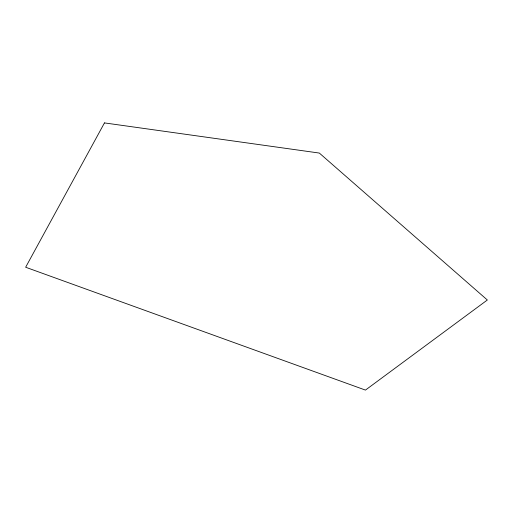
<?xml version="1.0" encoding="UTF-8"?>
<svg xmlns="http://www.w3.org/2000/svg" width="513" height="513" viewBox="0 0 513 513"><rect width="100%" height="100%" fill="white"/><g stroke="black" fill="none" stroke-linecap="round" stroke-linejoin="round"><path stroke-width="0.77" d="M104.466 122.908L25.65 267.241L365.448 390.092L487.35 299.996L319.33 153.06L104.466 122.908"/></g></svg>
